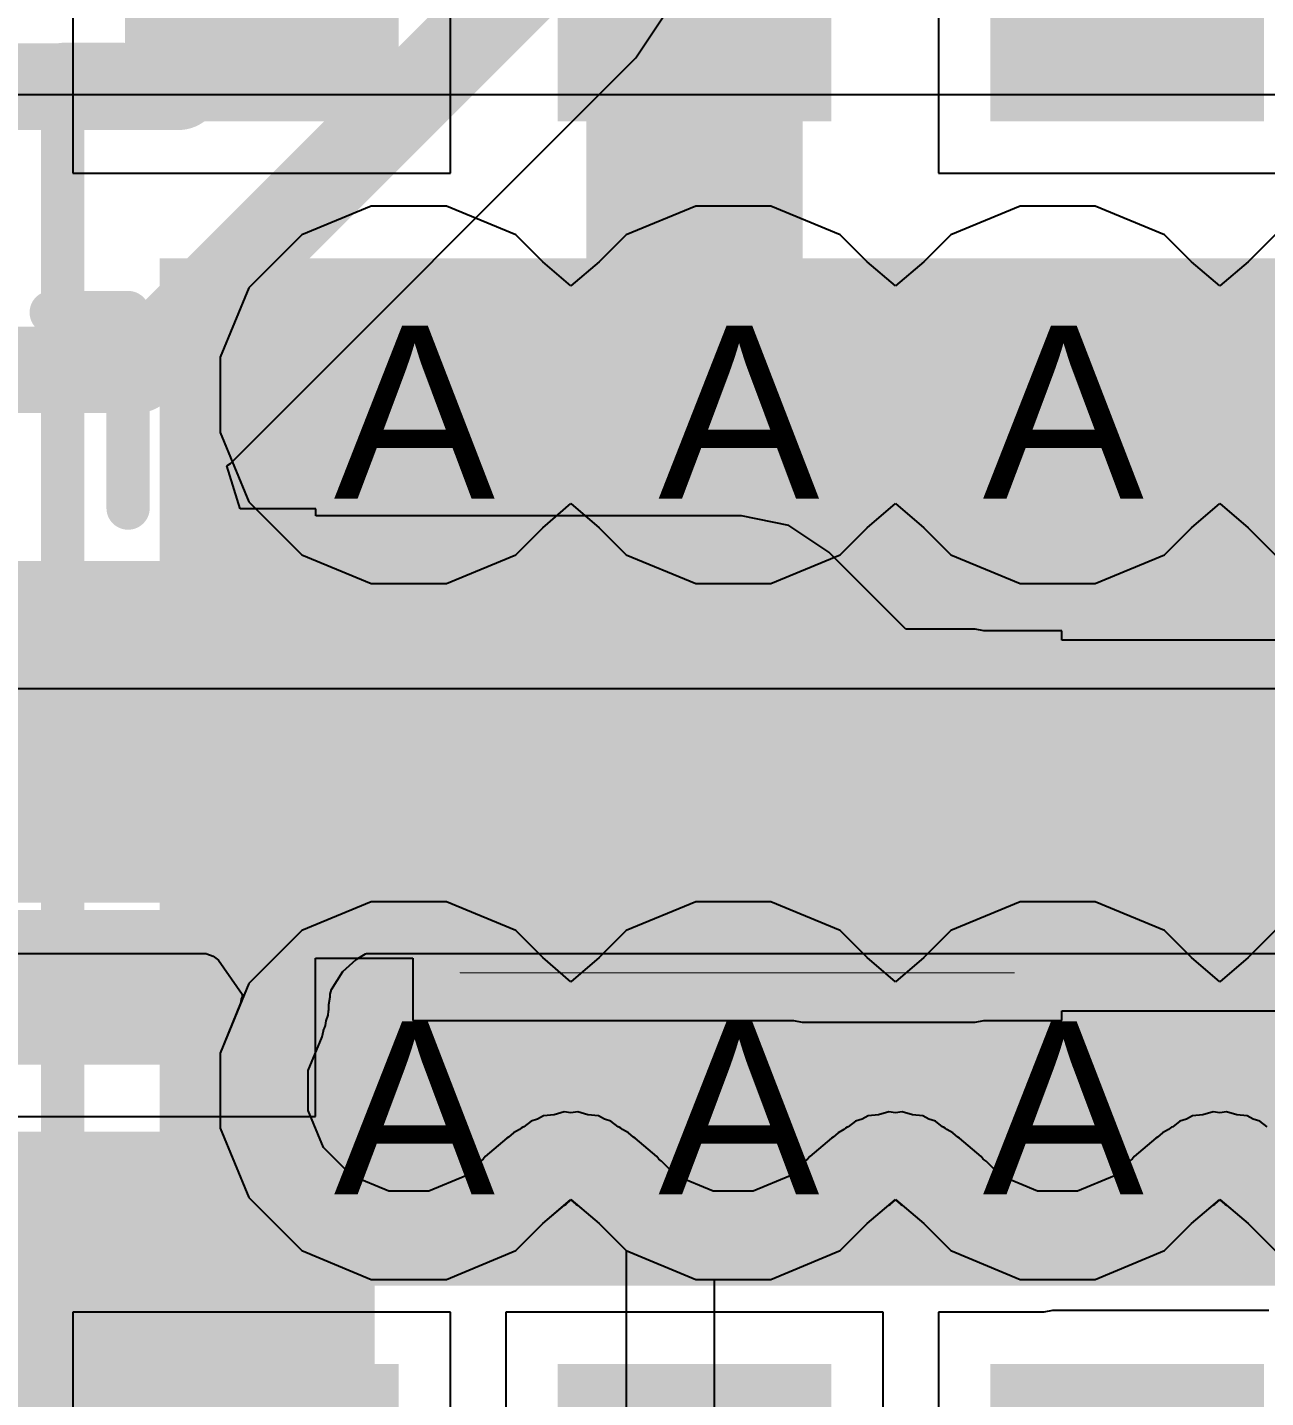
# Model space of a CAD drawing. Header units: inches. Extents: x 0 to 5271, y 0 to 5417.
# Drawn here: x 23.584 to 27.217, y 91.086 to 95.107 of the extents above; entities that cross this region are included whole.
import ezdxf

# ---------------------------------------------------------------- set-up
doc = ezdxf.new("R2010")
doc.units = ezdxf.units.IN
for name, color, linetype in [('Bottom Layer', 5, 'Continuous'), ('Bottom Overlay', 54, 'Continuous'), ('Bottom Paste', 16, 'Continuous'), ('Bottom Solder', 6, 'Continuous'), ('Drill Drawing', 1, 'Continuous'), ('L2_GND1', 16, 'Continuous'), ('L3_SIG1', 76, 'Continuous'), ('L4_PWR', 90, 'Continuous'), ('L5_GND2', 156, 'Continuous'), ('L6_SIG2', 130, 'Continuous'), ('L7_GND3', 216, 'Continuous'), ('Top Layer', 1, 'Continuous'), ('Top Overlay', 2, 'Continuous'), ('Top Paste', 8, 'Continuous'), ('Top Solder', 216, 'Continuous'), ('Via Holes', 16, 'Continuous')]:
    doc.layers.add(name, color=color, linetype=linetype)
doc.styles.add('Arial', font='', dxfattribs={"height": 0.2})
doc.styles.get('Arial').set_extended_font_data('Arial')

# ---------------------------------------------------------------- blocks, each defined once
blk = doc.blocks.new('R___0402_B_24')
at = {"layer": 'Bottom Layer'}
for points in [[(-0.2413, 0.3175), (-0.2413, -0.3175), (-0.6985, -0.3175), (-0.6985, 0.3175)], [(0.6985, 0.3175), (0.6985, -0.3175), (0.2413, -0.3175), (0.2413, 0.3175)]]:
    blk.add_hatch(color=5, dxfattribs=at).paths.add_polyline_path(points)
at = {"layer": 'Bottom Paste'}
for points in [[(-0.2413, 0.3175), (-0.2413, -0.3175), (-0.6985, -0.3175), (-0.6985, 0.3175)], [(0.6985, 0.3175), (0.6985, -0.3175), (0.2413, -0.3175), (0.2413, 0.3175)]]:
    blk.add_hatch(color=16, dxfattribs=at).paths.add_polyline_path(points)
at = {"layer": 'Bottom Solder'}
for points in [[(-0.1863, 0.3725), (-0.1863, -0.3725), (-0.7535, -0.3725), (-0.7535, 0.3725)], [(0.7535, 0.3725), (0.7535, -0.3725), (0.1863, -0.3725), (0.1863, 0.3725)]]:
    blk.add_hatch(color=6, dxfattribs=at).paths.add_polyline_path(points)
at = {"layer": 'Bottom Overlay'}
for points in [[(0.7874, 0.4064, 0.127, 0.127, 0), (-0.7874, 0.4064, 0.127, 0.127, 0)], [(-0.7874, 0.4064, 0.127, 0.127, 0), (-0.7874, -0.4064, 0.127, 0.127, 0)], [(0.7874, 0.4064, 0.127, 0.127, 0), (0.7874, -0.4064, 0.127, 0.127, 0)], [(0.8128, 0.4318, 0.00323, 0.00323, 0), (-0.8128, 0.4318, 0.00323, 0.00323, 0)], [(0.7874, -0.4064, 0.127, 0.127, 0), (-0.7874, -0.4064, 0.127, 0.127, 0)]]:
    blk.add_lwpolyline(points, format="xyseb", dxfattribs=at)
for points in [[(-0.8191, 0.4064, 0.0635, 0.0635, 1), (-0.7556, 0.4064, 0.0635, 0.0635, 1)], [(-0.8191, 0.4064, 0.0635, 0.0635, 1), (-0.7556, 0.4064, 0.0635, 0.0635, 1)], [(0.7557, 0.4064, 0.0635, 0.0635, 1), (0.8192, 0.4064, 0.0635, 0.0635, 1)], [(0.7557, 0.4064, 0.0635, 0.0635, 1), (0.8192, 0.4064, 0.0635, 0.0635, 1)], [(-0.8136, 0.4318, 0.00161, 0.00161, 1), (-0.812, 0.4318, 0.00161, 0.00161, 1)], [(0.812, 0.4318, 0.00161, 0.00161, 1), (0.8136, 0.4318, 0.00161, 0.00161, 1)], [(-0.8191, -0.4064, 0.0635, 0.0635, 1), (-0.7556, -0.4064, 0.0635, 0.0635, 1)], [(-0.8191, -0.4064, 0.0635, 0.0635, 1), (-0.7556, -0.4064, 0.0635, 0.0635, 1)], [(0.7557, -0.4064, 0.0635, 0.0635, 1), (0.8192, -0.4064, 0.0635, 0.0635, 1)], [(0.7557, -0.4064, 0.0635, 0.0635, 1), (0.8192, -0.4064, 0.0635, 0.0635, 1)]]:
    blk.add_lwpolyline(points, format="xyseb", close=True, dxfattribs=at)
blk = doc.blocks.new('8_SOIC_EP_153')
at = {"layer": 'Top Layer'}
for points in [[(3.475, 2.205), (3.475, 1.605), (1.925, 1.605), (1.925, 2.205)], [(1.3065, 1.751), (1.3065, -1.751), (-1.3065, -1.751), (-1.3065, 1.751)], [(3.475, 0.935), (3.475, 0.335), (1.925, 0.335), (1.925, 0.935)], [(3.475, -0.335), (3.475, -0.935), (1.925, -0.935), (1.925, -0.335)]]:
    blk.add_hatch(color=1, dxfattribs=at).paths.add_polyline_path(points)
at = {"layer": 'Top Overlay'}
blk.add_hatch(color=2, dxfattribs=at).paths.add_polyline_path([(-1.8288, 1.5736), (-1.4986, 1.5736), (-1.4986, 2.234), (-1.8288, 2.234)])
at = {"layer": 'Top Paste'}
for points in [[(3.475, 2.205), (3.475, 1.605), (1.925, 1.605), (1.925, 2.205)], [(1.3065, 1.751), (1.3065, -1.751), (-1.3065, -1.751), (-1.3065, 1.751)], [(3.475, 0.935), (3.475, 0.335), (1.925, 0.335), (1.925, 0.935)], [(3.475, -0.335), (3.475, -0.935), (1.925, -0.935), (1.925, -0.335)]]:
    blk.add_hatch(color=8, dxfattribs=at).paths.add_polyline_path(points)
at = {"layer": 'Top Solder'}
for points in [[(-1.8234, 2.3066), (-1.8234, 1.5034), (-3.5766, 1.5034), (-3.5766, 2.3066)], [(3.5766, 2.3066), (3.5766, 1.5034), (1.8234, 1.5034), (1.8234, 2.3066)], [(1.4081, 1.8526), (1.4081, -1.8526), (-1.4081, -1.8526), (-1.4081, 1.8526)], [(-1.8234, 1.0366), (-1.8234, 0.2334), (-3.5766, 0.2334), (-3.5766, 1.0366)], [(3.5766, 1.0366), (3.5766, 0.2334), (1.8234, 0.2334), (1.8234, 1.0366)], [(-1.8234, -0.2334), (-1.8234, -1.0366), (-3.5766, -1.0366), (-3.5766, -0.2334)], [(3.5766, -0.2334), (3.5766, -1.0366), (1.8234, -1.0366), (1.8234, -0.2334)]]:
    blk.add_hatch(color=216, dxfattribs=at).paths.add_polyline_path(points)
at = {"layer": 'Top Overlay'}
for points in [[(-1.9906, 2.4892, 0.127, 0.127, 0), (1.9906, 2.4892, 0.127, 0.127, 0)], [(1.9906, 2.4892, 0.127, 0.127, 0), (1.9906, 2.3114, 0.127, 0.127, 0)]]:
    blk.add_lwpolyline(points, format="xyseb", dxfattribs=at)
for points in [[(1.9588, 2.4892, 0.0635, 0.0635, 1), (2.0223, 2.4892, 0.0635, 0.0635, 1)], [(1.9588, 2.4892, 0.0635, 0.0635, 1), (2.0223, 2.4892, 0.0635, 0.0635, 1)], [(1.9588, 2.3114, 0.0635, 0.0635, 1), (2.0223, 2.3114, 0.0635, 0.0635, 1)]]:
    blk.add_lwpolyline(points, format="xyseb", close=True, dxfattribs=at)
blk = doc.blocks.new('17_FC2QFN__3_5_3_75__B_195')
at = {"layer": 'Bottom Layer'}
for points in [[(-2.0993, 1.6812), (-0.5993, 1.6812), (-0.5993, 1.4312), (-2.0993, 1.4312)], [(-2.0993, 1.0312), (-0.5993, 1.0312), (-0.5993, 0.7812), (-2.0993, 0.7812)], [(-2.0993, 0.3812), (-0.5993, 0.3812), (-0.5993, 0.1312), (-2.0993, 0.1312)], [(-2.1004, -0.0938), (-1.3004, -0.0938), (-1.3004, -0.3938), (-2.1004, -0.3938)], [(-2.1004, -0.5938), (-1.3004, -0.5938), (-1.3004, -0.8938), (-2.1004, -0.8938)]]:
    blk.add_hatch(color=5, dxfattribs=at).paths.add_polyline_path(points)
at = {"layer": 'Bottom Paste'}
for points in [[(-2.0993, 1.6812), (-0.5993, 1.6812), (-0.5993, 1.4312), (-2.0993, 1.4312)], [(-2.0993, 1.0312), (-0.5993, 1.0312), (-0.5993, 0.7812), (-2.0993, 0.7812)], [(-2.0993, 0.3812), (-0.5993, 0.3812), (-0.5993, 0.1312), (-2.0993, 0.1312)], [(-2.1004, -0.0938), (-1.3004, -0.0938), (-1.3004, -0.3938), (-2.1004, -0.3938)], [(-2.1004, -0.5938), (-1.3004, -0.5938), (-1.3004, -0.8938), (-2.1004, -0.8938)]]:
    blk.add_hatch(color=16, dxfattribs=at).paths.add_polyline_path(points)
at = {"layer": 'Bottom Solder'}
for points in [[(-2.2009, 1.7828), (-0.4977, 1.7828), (-0.4977, 1.3296), (-2.2009, 1.3296)], [(-2.2009, 1.1328), (-0.4977, 1.1328), (-0.4977, 0.6796), (-2.2009, 0.6796)], [(-2.2009, 0.4828), (-0.4977, 0.4828), (-0.4977, 0.0296), (-2.2009, 0.0296)], [(-2.202, 0.0078), (-1.1988, 0.0078), (-1.1988, -0.4954), (-2.202, -0.4954)], [(-2.202, -0.4922), (-1.1988, -0.4922), (-1.1988, -0.9954), (-2.202, -0.9954)]]:
    blk.add_hatch(color=6, dxfattribs=at).paths.add_polyline_path(points)
at = {"layer": 'Bottom Overlay'}
for points in [[(-2.402, -0.6516, 0.127, 0.127, 0), (-2.402, -0.9056, 0.127, 0.127, 0)], [(-2.275, -0.7786, 0.127, 0.127, 0), (-2.402, -0.6516, 0.127, 0.127, 0)], [(-2.275, -0.7786, 0.127, 0.127, 0), (-2.402, -0.9056, 0.127, 0.127, 0)], [(-1.8034, -1.1503, 0.127, 0.127, 0), (-1.8034, -1.7242, 0.127, 0.127, 0)], [(-1.5778, -1.7242, 0.127, 0.127, 0), (-1.8034, -1.7242, 0.127, 0.127, 0)]]:
    blk.add_lwpolyline(points, format="xyseb", dxfattribs=at)
for points in [[(-2.4337, -0.6516, 0.0635, 0.0635, 1), (-2.3702, -0.6516, 0.0635, 0.0635, 1)], [(-2.4337, -0.6516, 0.0635, 0.0635, 1), (-2.3702, -0.6516, 0.0635, 0.0635, 1)], [(-2.3067, -0.7786, 0.0635, 0.0635, 1), (-2.2432, -0.7786, 0.0635, 0.0635, 1)], [(-2.3067, -0.7786, 0.0635, 0.0635, 1), (-2.2432, -0.7786, 0.0635, 0.0635, 1)], [(-2.4337, -0.9056, 0.0635, 0.0635, 1), (-2.3702, -0.9056, 0.0635, 0.0635, 1)], [(-2.4337, -0.9056, 0.0635, 0.0635, 1), (-2.3702, -0.9056, 0.0635, 0.0635, 1)], [(-1.8352, -1.1503, 0.0635, 0.0635, 1), (-1.7717, -1.1503, 0.0635, 0.0635, 1)], [(-1.8352, -1.7242, 0.0635, 0.0635, 1), (-1.7717, -1.7242, 0.0635, 0.0635, 1)], [(-1.8352, -1.7242, 0.0635, 0.0635, 1), (-1.7717, -1.7242, 0.0635, 0.0635, 1)], [(-1.6096, -1.7242, 0.0635, 0.0635, 1), (-1.5461, -1.7242, 0.0635, 0.0635, 1)]]:
    blk.add_lwpolyline(points, format="xyseb", close=True, dxfattribs=at)

msp = doc.modelspace()

# ---------------------------------------------------------------- hatches: boundary and pattern name
at = {"layer": 'Bottom Layer'}
h = msp.add_hatch(color=5, dxfattribs=at)
edge = h.paths.add_edge_path()
edge.add_arc((24.7028, 94.0291), 0.3, 0, 360)
h = msp.add_hatch(color=5, dxfattribs=at)
edge = h.paths.add_edge_path()
edge.add_arc((25.6549, 94.0291), 0.3, 0, 360)
h = msp.add_hatch(color=5, dxfattribs=at)
edge = h.paths.add_edge_path()
edge.add_arc((26.607, 94.0291), 0.3, 0, 360)
for points in [[(25.8572, 92.4472), (26.3652, 92.4472), (26.3652, 93.0822), (25.8572, 93.0822)], [(22.6749, 89.4655), (24.175, 89.4655), (24.175, 91.7651), (22.6749, 91.7651)]]:
    msp.add_hatch(color=5, dxfattribs=at).paths.add_polyline_path(points)
h = msp.add_hatch(color=5, dxfattribs=at)
edge = h.paths.add_edge_path()
edge.add_arc((24.7028, 91.9872), 0.3, 0, 360)
h = msp.add_hatch(color=5, dxfattribs=at)
edge = h.paths.add_edge_path()
edge.add_arc((25.6549, 91.9872), 0.3, 0, 360)
h = msp.add_hatch(color=5, dxfattribs=at)
edge = h.paths.add_edge_path()
edge.add_arc((26.607, 91.9872), 0.3, 0, 360)
at = {"layer": 'L2_GND1'}
h = msp.add_hatch(color=16, dxfattribs=at)
edge = h.paths.add_edge_path()
edge.add_arc((24.7028, 94.0291), 0.3, 0, 360)
h = msp.add_hatch(color=16, dxfattribs=at)
edge = h.paths.add_edge_path()
edge.add_arc((25.6549, 94.0291), 0.3, 0, 360)
h = msp.add_hatch(color=16, dxfattribs=at)
edge = h.paths.add_edge_path()
edge.add_arc((26.607, 94.0291), 0.3, 0, 360)
h = msp.add_hatch(color=16, dxfattribs=at)
edge = h.paths.add_edge_path()
edge.add_arc((24.7028, 91.9872), 0.3, 0, 360)
h = msp.add_hatch(color=16, dxfattribs=at)
edge = h.paths.add_edge_path()
edge.add_arc((25.6549, 91.9872), 0.3, 0, 360)
h = msp.add_hatch(color=16, dxfattribs=at)
edge = h.paths.add_edge_path()
edge.add_arc((26.607, 91.9872), 0.3, 0, 360)
at = {"layer": 'L3_SIG1'}
h = msp.add_hatch(color=76, dxfattribs=at)
edge = h.paths.add_edge_path()
edge.add_arc((24.7028, 94.0291), 0.3, 0, 360)
h = msp.add_hatch(color=76, dxfattribs=at)
edge = h.paths.add_edge_path()
edge.add_arc((25.6549, 94.0291), 0.3, 0, 360)
h = msp.add_hatch(color=76, dxfattribs=at)
edge = h.paths.add_edge_path()
edge.add_arc((26.607, 94.0291), 0.3, 0, 360)
h = msp.add_hatch(color=76, dxfattribs=at)
edge = h.paths.add_edge_path()
edge.add_arc((24.7028, 91.9872), 0.3, 0, 360)
h = msp.add_hatch(color=76, dxfattribs=at)
edge = h.paths.add_edge_path()
edge.add_arc((25.6549, 91.9872), 0.3, 0, 360)
h = msp.add_hatch(color=76, dxfattribs=at)
edge = h.paths.add_edge_path()
edge.add_arc((26.607, 91.9872), 0.3, 0, 360)
at = {"layer": 'L4_PWR'}
h = msp.add_hatch(color=90, dxfattribs=at)
edge = h.paths.add_edge_path()
edge.add_arc((24.7028, 94.0291), 0.3, 0, 360)
h = msp.add_hatch(color=90, dxfattribs=at)
edge = h.paths.add_edge_path()
edge.add_arc((25.6549, 94.0291), 0.3, 0, 360)
h = msp.add_hatch(color=90, dxfattribs=at)
edge = h.paths.add_edge_path()
edge.add_arc((26.607, 94.0291), 0.3, 0, 360)
h = msp.add_hatch(color=90, dxfattribs=at)
edge = h.paths.add_edge_path()
edge.add_arc((24.7028, 91.9872), 0.3, 0, 360)
h = msp.add_hatch(color=90, dxfattribs=at)
edge = h.paths.add_edge_path()
edge.add_arc((25.6549, 91.9872), 0.3, 0, 360)
h = msp.add_hatch(color=90, dxfattribs=at)
edge = h.paths.add_edge_path()
edge.add_arc((26.607, 91.9872), 0.3, 0, 360)
at = {"layer": 'L5_GND2'}
h = msp.add_hatch(color=156, dxfattribs=at)
edge = h.paths.add_edge_path()
edge.add_arc((24.7028, 94.0291), 0.3, 0, 360)
h = msp.add_hatch(color=156, dxfattribs=at)
edge = h.paths.add_edge_path()
edge.add_arc((25.6549, 94.0291), 0.3, 0, 360)
h = msp.add_hatch(color=156, dxfattribs=at)
edge = h.paths.add_edge_path()
edge.add_arc((26.607, 94.0291), 0.3, 0, 360)
h = msp.add_hatch(color=156, dxfattribs=at)
edge = h.paths.add_edge_path()
edge.add_arc((24.7028, 91.9872), 0.3, 0, 360)
h = msp.add_hatch(color=156, dxfattribs=at)
edge = h.paths.add_edge_path()
edge.add_arc((25.6549, 91.9872), 0.3, 0, 360)
h = msp.add_hatch(color=156, dxfattribs=at)
edge = h.paths.add_edge_path()
edge.add_arc((26.607, 91.9872), 0.3, 0, 360)
at = {"layer": 'L6_SIG2'}
h = msp.add_hatch(color=130, dxfattribs=at)
edge = h.paths.add_edge_path()
edge.add_arc((24.7028, 94.0291), 0.3, 0, 360)
h = msp.add_hatch(color=130, dxfattribs=at)
edge = h.paths.add_edge_path()
edge.add_arc((25.6549, 94.0291), 0.3, 0, 360)
h = msp.add_hatch(color=130, dxfattribs=at)
edge = h.paths.add_edge_path()
edge.add_arc((26.607, 94.0291), 0.3, 0, 360)
h = msp.add_hatch(color=130, dxfattribs=at)
edge = h.paths.add_edge_path()
edge.add_arc((24.7028, 91.9872), 0.3, 0, 360)
h = msp.add_hatch(color=130, dxfattribs=at)
edge = h.paths.add_edge_path()
edge.add_arc((25.6549, 91.9872), 0.3, 0, 360)
h = msp.add_hatch(color=130, dxfattribs=at)
edge = h.paths.add_edge_path()
edge.add_arc((26.607, 91.9872), 0.3, 0, 360)
at = {"layer": 'L7_GND3'}
h = msp.add_hatch(color=216, dxfattribs=at)
edge = h.paths.add_edge_path()
edge.add_arc((24.7028, 94.0291), 0.3, 0, 360)
h = msp.add_hatch(color=216, dxfattribs=at)
edge = h.paths.add_edge_path()
edge.add_arc((25.6549, 94.0291), 0.3, 0, 360)
h = msp.add_hatch(color=216, dxfattribs=at)
edge = h.paths.add_edge_path()
edge.add_arc((26.607, 94.0291), 0.3, 0, 360)
h = msp.add_hatch(color=216, dxfattribs=at)
edge = h.paths.add_edge_path()
edge.add_arc((24.7028, 91.9872), 0.3, 0, 360)
h = msp.add_hatch(color=216, dxfattribs=at)
edge = h.paths.add_edge_path()
edge.add_arc((25.6549, 91.9872), 0.3, 0, 360)
h = msp.add_hatch(color=216, dxfattribs=at)
edge = h.paths.add_edge_path()
edge.add_arc((26.607, 91.9872), 0.3, 0, 360)
at = {"layer": 'Top Layer'}
msp.add_hatch(color=1, dxfattribs=at).paths.add_polyline_path([(23.9713, 91.4146), (28.1178, 91.4146), (28.1178, 94.4294), (23.9713, 94.4294)])
h = msp.add_hatch(color=1, dxfattribs=at)
edge = h.paths.add_edge_path()
edge.add_arc((24.7028, 94.0291), 0.3, 0, 360)
h = msp.add_hatch(color=1, dxfattribs=at)
edge = h.paths.add_edge_path()
edge.add_arc((25.6549, 94.0291), 0.3, 0, 360)
h = msp.add_hatch(color=1, dxfattribs=at)
edge = h.paths.add_edge_path()
edge.add_arc((26.607, 94.0291), 0.3, 0, 360)
h = msp.add_hatch(color=1, dxfattribs=at)
edge = h.paths.add_edge_path()
edge.add_arc((24.7028, 91.9872), 0.3, 0, 360)
h = msp.add_hatch(color=1, dxfattribs=at)
edge = h.paths.add_edge_path()
edge.add_arc((25.6549, 91.9872), 0.3, 0, 360)
h = msp.add_hatch(color=1, dxfattribs=at)
edge = h.paths.add_edge_path()
edge.add_arc((26.607, 91.9872), 0.3, 0, 360)
at = {"layer": 'Via Holes'}
h = msp.add_hatch(color=7, dxfattribs=at)
edge = h.paths.add_edge_path()
edge.add_arc((24.7028, 94.0291), 0.15, 0, 360)
h = msp.add_hatch(color=7, dxfattribs=at)
edge = h.paths.add_edge_path()
edge.add_arc((25.6549, 94.0291), 0.15, 0, 360)
h = msp.add_hatch(color=7, dxfattribs=at)
edge = h.paths.add_edge_path()
edge.add_arc((26.607, 94.0291), 0.15, 0, 360)
h = msp.add_hatch(color=7, dxfattribs=at)
edge = h.paths.add_edge_path()
edge.add_arc((24.7028, 91.9872), 0.15, 0, 360)
h = msp.add_hatch(color=7, dxfattribs=at)
edge = h.paths.add_edge_path()
edge.add_arc((25.6549, 91.9872), 0.15, 0, 360)
h = msp.add_hatch(color=7, dxfattribs=at)
edge = h.paths.add_edge_path()
edge.add_arc((26.607, 91.9872), 0.15, 0, 360)

# ---------------------------------------------------------------- linework, layer by layer
at = {"layer": 'Bottom Layer'}
for p, q in [((25.3695, 95.018), (25.4537, 95.144)), ((24.1793, 93.8278), (25.3695, 95.018)), ((24.1692, 93.8211), (24.1793, 93.8278)), ((24.2078, 93.6941), (24.1692, 93.8211)), ((24.43, 93.6941), (24.2078, 93.6941)), ((24.43, 93.6734), (24.43, 93.6941)), ((25.6794, 93.6734), (24.43, 93.6734)), ((25.8181, 93.6458), (25.6794, 93.6734)), ((25.6794, 93.6734), (25.6794, 93.6734)), ((25.9358, 93.5672), (25.8181, 93.6458)), ((26.1618, 93.3412), (25.9358, 93.5672)), ((26.3652, 93.3412), (26.1618, 93.3412)), ((26.3902, 93.3362), (26.3652, 93.3412)), ((26.6192, 93.3362), (26.3902, 93.3362)), ((26.6192, 93.3086), (26.6192, 93.3362)), ((29.4309, 93.3086), (26.6192, 93.3086)), ((24.4289, 91.9111), (24.4289, 92.3758)), ((24.4289, 92.3758), (24.7142, 92.3758)), ((24.7142, 92.3758), (24.7142, 92.1932)), ((26.6192, 92.1932), (26.6192, 92.2209)), ((26.6192, 92.2209), (28.6729, 92.2209)), ((24.7142, 92.1932), (25.8322, 92.1932)), ((25.8322, 92.1932), (25.8572, 92.1882)), ((25.8572, 92.1882), (26.3652, 92.1882)), ((26.3652, 92.1882), (26.3902, 92.1932)), ((26.3902, 92.1932), (26.6192, 92.1932)), ((23.4725, 91.9111), (24.4289, 91.9111))]:
    msp.add_line(p, q, dxfattribs=at)
for points in [[(24.1757, 95.0819, 0.254, 0.254, 0), (24.1757, 95.7535, 0.254, 0.254, 0)], [(23.9046, 94.1025, 0.254, 0.254, 0), (25.0948, 95.2927, 0.254, 0.254, 0)], [(24.0269, 94.9331, 0.254, 0.254, 0), (24.1757, 95.0819, 0.254, 0.254, 0)], [(22.9744, 94.9331, 0.254, 0.254, 0), (24.0269, 94.9331, 0.254, 0.254, 0)], [(23.3256, 94.1025, 0.254, 0.254, 0), (23.9046, 94.1025, 0.254, 0.254, 0)], [(23.776, 93.2901, 0.2032, 0.2032, 0), (23.7967, 93.3108, 0.2032, 0.2032, 0)], [(23.7967, 93.3108, 0.2032, 0.2032, 0), (25.6794, 93.3108, 0.2032, 0.2032, 0)], [(25.6794, 93.3108, 0.2032, 0.2032, 0), (26.0504, 92.9398, 0.2032, 0.2032, 0)], [(26.1366, 92.7647, 0.5588, 0.5588, 0), (29.5656, 92.7647, 0.5588, 0.5588, 0)], [(23.776, 92.7901, 0.3048, 0.3048, 0), (25.1206, 92.7901, 0.3048, 0.3048, 0)]]:
    msp.add_lwpolyline(points, format="xyseb", dxfattribs=at)
for points in [[(24.1122, 95.0819, 0.127, 0.127, 1), (24.2392, 95.0819, 0.127, 0.127, 1)], [(24.1122, 95.0819, 0.127, 0.127, 1), (24.2392, 95.0819, 0.127, 0.127, 1)], [(23.9634, 94.9331, 0.127, 0.127, 1), (24.0904, 94.9331, 0.127, 0.127, 1)], [(23.9634, 94.9331, 0.127, 0.127, 1), (24.0904, 94.9331, 0.127, 0.127, 1)], [(23.8411, 94.1025, 0.127, 0.127, 1), (23.9681, 94.1025, 0.127, 0.127, 1)], [(23.8411, 94.1025, 0.127, 0.127, 1), (23.9681, 94.1025, 0.127, 0.127, 1)], [(23.7459, 93.3108, 0.1016, 0.1016, 1), (23.8475, 93.3108, 0.1016, 0.1016, 1)], [(23.7459, 93.3108, 0.1016, 0.1016, 1), (23.8475, 93.3108, 0.1016, 0.1016, 1)], [(25.6286, 93.3108, 0.1016, 0.1016, 1), (25.7302, 93.3108, 0.1016, 0.1016, 1)], [(25.6286, 93.3108, 0.1016, 0.1016, 1), (25.7302, 93.3108, 0.1016, 0.1016, 1)], [(23.7252, 93.2901, 0.1016, 0.1016, 1), (23.8268, 93.2901, 0.1016, 0.1016, 1)], [(25.9969, 92.7647, 0.2794, 0.2794, 1), (26.2763, 92.7647, 0.2794, 0.2794, 1)], [(25.9996, 92.9398, 0.1016, 0.1016, 1), (26.1012, 92.9398, 0.1016, 0.1016, 1)], [(23.6998, 92.7901, 0.1524, 0.1524, 1), (23.8522, 92.7901, 0.1524, 0.1524, 1)], [(25.0444, 92.7901, 0.1524, 0.1524, 1), (25.1968, 92.7901, 0.1524, 0.1524, 1)]]:
    msp.add_lwpolyline(points, format="xyseb", close=True, dxfattribs=at)
at = {"layer": 'L2_GND1'}
for p, q in [((24.5926, 94.5831), (24.389, 94.4987)), ((24.813, 94.5831), (24.5926, 94.5831)), ((25.0166, 94.4987), (24.813, 94.5831)), ((25.5447, 94.5831), (25.3411, 94.4987)), ((25.7651, 94.5831), (25.5447, 94.5831)), ((25.9687, 94.4987), (25.7651, 94.5831)), ((26.4968, 94.5831), (26.2932, 94.4987)), ((26.7172, 94.5831), (26.4968, 94.5831)), ((26.9208, 94.4987), (26.7172, 94.5831)), ((24.389, 94.4987), (24.2331, 94.3429)), ((25.0959, 94.4194), (25.0166, 94.4987)), ((25.3411, 94.4987), (25.2618, 94.4194)), ((26.048, 94.4195), (25.9687, 94.4987)), ((26.2932, 94.4987), (26.2139, 94.4195)), ((27.0001, 94.4195), (26.9208, 94.4987)), ((27.2453, 94.4987), (27.166, 94.4195)), ((25.1788, 94.3484), (25.0959, 94.4194)), ((25.2618, 94.4194), (25.1788, 94.3484)), ((26.131, 94.3484), (26.048, 94.4195)), ((26.2139, 94.4195), (26.131, 94.3484)), ((27.083, 94.3484), (27.0001, 94.4195)), ((27.166, 94.4195), (27.083, 94.3484)), ((24.2331, 94.3429), (24.1488, 94.1393)), ((24.1488, 94.1393), (24.1488, 93.9189)), ((24.1488, 93.9189), (24.2331, 93.7153)), ((24.2331, 93.7153), (24.389, 93.5594)), ((25.0959, 93.6387), (25.1788, 93.7098)), ((25.1788, 93.7098), (25.2618, 93.6387)), ((26.048, 93.6387), (26.131, 93.7098)), ((26.131, 93.7098), (26.2139, 93.6387)), ((27.0001, 93.6387), (27.083, 93.7098)), ((27.083, 93.7098), (27.166, 93.6387)), ((25.0166, 93.5594), (25.0959, 93.6387)), ((25.2618, 93.6387), (25.3411, 93.5594)), ((25.9687, 93.5594), (26.048, 93.6387)), ((26.2139, 93.6387), (26.2932, 93.5594)), ((26.9208, 93.5594), (27.0001, 93.6387)), ((27.166, 93.6387), (27.2453, 93.5594)), ((24.389, 93.5594), (24.5926, 93.4751)), ((24.813, 93.4751), (25.0166, 93.5594)), ((25.3411, 93.5594), (25.5447, 93.4751)), ((25.7651, 93.4751), (25.9687, 93.5594)), ((26.2932, 93.5594), (26.4968, 93.4751)), ((26.7172, 93.4751), (26.9208, 93.5594)), ((24.5926, 93.4751), (24.813, 93.4751)), ((25.5447, 93.4751), (25.7651, 93.4751)), ((26.4968, 93.4751), (26.7172, 93.4751)), ((24.5926, 92.5412), (24.389, 92.4568)), ((24.813, 92.5412), (24.5926, 92.5412)), ((25.0166, 92.4568), (24.813, 92.5412)), ((25.5447, 92.5412), (25.3411, 92.4568)), ((25.7651, 92.5412), (25.5447, 92.5412)), ((25.9687, 92.4568), (25.7651, 92.5412)), ((26.4968, 92.5412), (26.2932, 92.4568)), ((26.7172, 92.5412), (26.4968, 92.5412)), ((26.9208, 92.4568), (26.7172, 92.5412)), ((24.389, 92.4568), (24.2331, 92.301)), ((25.0959, 92.3775), (25.0166, 92.4568)), ((25.3411, 92.4568), (25.2618, 92.3775)), ((26.048, 92.3776), (25.9687, 92.4568)), ((26.2932, 92.4568), (26.2139, 92.3776)), ((27.0001, 92.3776), (26.9208, 92.4568)), ((27.2453, 92.4568), (27.166, 92.3776)), ((25.1788, 92.3065), (25.0959, 92.3775)), ((25.2618, 92.3775), (25.1788, 92.3065)), ((26.131, 92.3065), (26.048, 92.3776)), ((26.2139, 92.3776), (26.131, 92.3065)), ((27.083, 92.3065), (27.0001, 92.3776)), ((27.166, 92.3776), (27.083, 92.3065)), ((24.2331, 92.301), (24.1488, 92.0974)), ((24.1488, 92.0974), (24.1488, 91.877)), ((24.1488, 91.877), (24.2331, 91.6734)), ((24.2331, 91.6734), (24.389, 91.5175)), ((25.0959, 91.5968), (25.1788, 91.6679)), ((25.1788, 91.6679), (25.2618, 91.5968)), ((26.048, 91.5968), (26.131, 91.6679)), ((26.131, 91.6679), (26.2139, 91.5968)), ((27.0001, 91.5968), (27.083, 91.6679)), ((27.083, 91.6679), (27.166, 91.5968)), ((25.0166, 91.5175), (25.0959, 91.5968)), ((25.2618, 91.5968), (25.3411, 91.5175)), ((25.9687, 91.5175), (26.048, 91.5968)), ((26.2139, 91.5968), (26.2932, 91.5175)), ((26.9208, 91.5175), (27.0001, 91.5968)), ((27.166, 91.5968), (27.2453, 91.5175)), ((24.389, 91.5175), (24.5926, 91.4332)), ((24.813, 91.4332), (25.0166, 91.5175)), ((25.3411, 91.5175), (25.5447, 91.4332)), ((25.7651, 91.4332), (25.9687, 91.5175)), ((26.2932, 91.5175), (26.4968, 91.4332)), ((26.7172, 91.4332), (26.9208, 91.5175)), ((24.5926, 91.4332), (24.813, 91.4332)), ((25.5447, 91.4332), (25.7651, 91.4332)), ((26.4968, 91.4332), (26.7172, 91.4332))]:
    msp.add_line(p, q, dxfattribs=at)
at = {"layer": 'L3_SIG1'}
for p, q in [((24.5926, 94.5831), (24.389, 94.4987)), ((24.813, 94.5831), (24.5926, 94.5831)), ((25.0166, 94.4987), (24.813, 94.5831)), ((25.5447, 94.5831), (25.3411, 94.4987)), ((25.7651, 94.5831), (25.5447, 94.5831)), ((25.9687, 94.4987), (25.7651, 94.5831)), ((26.4968, 94.5831), (26.2932, 94.4987)), ((26.7172, 94.5831), (26.4968, 94.5831)), ((26.9208, 94.4987), (26.7172, 94.5831)), ((24.389, 94.4987), (24.2331, 94.3429)), ((25.0959, 94.4194), (25.0166, 94.4987)), ((25.3411, 94.4987), (25.2618, 94.4194)), ((26.048, 94.4195), (25.9687, 94.4987)), ((26.2932, 94.4987), (26.2139, 94.4195)), ((27.0001, 94.4195), (26.9208, 94.4987)), ((27.2453, 94.4987), (27.166, 94.4195)), ((25.1788, 94.3484), (25.0959, 94.4194)), ((25.2618, 94.4194), (25.1788, 94.3484)), ((26.131, 94.3484), (26.048, 94.4195)), ((26.2139, 94.4195), (26.131, 94.3484)), ((27.083, 94.3484), (27.0001, 94.4195)), ((27.166, 94.4195), (27.083, 94.3484)), ((24.2331, 94.3429), (24.1488, 94.1393)), ((24.1488, 94.1393), (24.1488, 93.9189)), ((24.1488, 93.9189), (24.2331, 93.7153)), ((24.2331, 93.7153), (24.389, 93.5594)), ((25.0959, 93.6387), (25.1788, 93.7098)), ((25.1788, 93.7098), (25.2618, 93.6387)), ((26.048, 93.6387), (26.131, 93.7098)), ((26.131, 93.7098), (26.2139, 93.6387)), ((27.0001, 93.6387), (27.083, 93.7098)), ((27.083, 93.7098), (27.166, 93.6387)), ((25.0166, 93.5594), (25.0959, 93.6387)), ((25.2618, 93.6387), (25.3411, 93.5594)), ((25.9687, 93.5594), (26.048, 93.6387)), ((26.2139, 93.6387), (26.2932, 93.5594)), ((26.9208, 93.5594), (27.0001, 93.6387)), ((27.166, 93.6387), (27.2453, 93.5594)), ((24.389, 93.5594), (24.5926, 93.4751)), ((24.813, 93.4751), (25.0166, 93.5594)), ((25.3411, 93.5594), (25.5447, 93.4751)), ((25.7651, 93.4751), (25.9687, 93.5594)), ((26.2932, 93.5594), (26.4968, 93.4751)), ((26.7172, 93.4751), (26.9208, 93.5594)), ((24.5926, 93.4751), (24.813, 93.4751)), ((25.5447, 93.4751), (25.7651, 93.4751)), ((26.4968, 93.4751), (26.7172, 93.4751)), ((28.6976, 93.1659), (23.2933, 93.1659)), ((23.2933, 92.389), (24.1096, 92.389)), ((24.1096, 92.389), (24.1105, 92.3887)), ((24.1105, 92.3887), (24.1283, 92.3815)), ((24.1283, 92.3815), (24.1447, 92.3703)), ((24.1447, 92.3703), (24.2135, 92.2704)), ((24.5095, 92.3362), (24.5487, 92.3722)), ((24.5487, 92.3722), (24.5757, 92.388)), ((24.5757, 92.388), (24.5784, 92.389)), ((24.5784, 92.389), (27.6834, 92.389)), ((24.4755, 92.2835), (24.5095, 92.3362)), ((24.211, 92.2551), (24.2094, 92.2438)), ((24.2135, 92.2625), (24.211, 92.2551)), ((24.2135, 92.2704), (24.2135, 92.2625)), ((24.468, 92.2398), (24.4725, 92.2625)), ((24.4725, 92.2704), (24.4755, 92.2835)), ((24.4725, 92.2625), (24.4725, 92.2704)), ((24.2094, 92.2438), (24.1488, 92.0974)), ((24.4603, 92.192), (24.466, 92.2087)), ((24.466, 92.2087), (24.4676, 92.2199)), ((24.4675, 92.2215), (24.4682, 92.2235)), ((24.4676, 92.2199), (24.4675, 92.2215)), ((24.4682, 92.2235), (24.468, 92.2398)), ((24.4528, 92.1634), (24.4534, 92.1665)), ((24.4534, 92.1665), (24.4558, 92.1705)), ((24.4558, 92.1705), (24.4583, 92.178)), ((24.4583, 92.178), (24.4603, 92.192)), ((24.4077, 92.0459), (24.4487, 92.1447)), ((24.4487, 92.1447), (24.4522, 92.1626)), ((24.4522, 92.1626), (24.4528, 92.1634)), ((24.1488, 92.0974), (24.1488, 91.877)), ((24.4077, 91.9285), (24.4077, 92.0459)), ((24.4527, 91.8201), (24.4077, 91.9285)), ((25.1589, 91.9247), (25.1291, 91.9163)), ((25.1788, 91.9223), (25.1589, 91.9247)), ((25.1988, 91.9247), (25.1788, 91.9223)), ((25.2285, 91.9163), (25.1988, 91.9247)), ((26.1111, 91.9247), (26.0813, 91.9163)), ((26.131, 91.9223), (26.1111, 91.9247)), ((26.1508, 91.9247), (26.131, 91.9223)), ((26.1807, 91.9163), (26.1508, 91.9247)), ((27.0632, 91.9247), (27.0334, 91.9163)), ((27.083, 91.9223), (27.0632, 91.9247)), ((27.1029, 91.9247), (27.083, 91.9223)), ((27.1327, 91.9163), (27.1029, 91.9247)), ((25.0616, 91.8974), (25.0403, 91.8807)), ((25.0809, 91.9028), (25.0616, 91.8974)), ((25.0985, 91.9127), (25.0809, 91.9028)), ((25.1291, 91.9163), (25.0985, 91.9127)), ((25.2592, 91.9127), (25.2285, 91.9163)), ((25.2767, 91.9028), (25.2592, 91.9127)), ((25.2961, 91.8974), (25.2767, 91.9028)), ((25.3173, 91.8807), (25.2961, 91.8974)), ((26.0138, 91.8974), (25.9925, 91.8807)), ((26.0331, 91.9028), (26.0138, 91.8974)), ((26.0505, 91.9126), (26.0331, 91.9028)), ((26.0813, 91.9163), (26.0505, 91.9126)), ((26.2114, 91.9126), (26.1807, 91.9163)), ((26.2289, 91.9028), (26.2114, 91.9126)), ((26.2481, 91.8974), (26.2289, 91.9028)), ((26.2694, 91.8807), (26.2481, 91.8974)), ((26.9659, 91.8974), (26.9446, 91.8807)), ((26.9851, 91.9028), (26.9659, 91.8974)), ((27.0026, 91.9126), (26.9851, 91.9028)), ((27.0334, 91.9163), (27.0026, 91.9126)), ((27.1635, 91.9126), (27.1327, 91.9163)), ((27.181, 91.9028), (27.1635, 91.9126)), ((27.2002, 91.8974), (27.181, 91.9028)), ((27.2215, 91.8807), (27.2002, 91.8974)), ((24.1488, 91.877), (24.2331, 91.6734)), ((24.991, 91.848), (24.9274, 91.7935)), ((24.9957, 91.8506), (24.991, 91.848)), ((25.0104, 91.8632), (24.9957, 91.8506)), ((25.0279, 91.873), (25.0104, 91.8632)), ((25.0326, 91.8771), (25.0279, 91.873)), ((25.0373, 91.8797), (25.0326, 91.8771)), ((25.0403, 91.8807), (25.0373, 91.8797)), ((25.3203, 91.8797), (25.3173, 91.8807)), ((25.325, 91.8771), (25.3203, 91.8797)), ((25.3297, 91.873), (25.325, 91.8771)), ((25.3473, 91.8632), (25.3297, 91.873)), ((25.362, 91.8506), (25.3473, 91.8632)), ((25.3667, 91.848), (25.362, 91.8506)), ((25.4303, 91.7935), (25.3667, 91.848)), ((25.9431, 91.8479), (25.8795, 91.7934)), ((25.9478, 91.8506), (25.9431, 91.8479)), ((25.9624, 91.8631), (25.9478, 91.8506)), ((25.9799, 91.873), (25.9624, 91.8631)), ((25.9847, 91.877), (25.9799, 91.873)), ((25.9894, 91.8797), (25.9847, 91.877)), ((25.9925, 91.8807), (25.9894, 91.8797)), ((26.2724, 91.8797), (26.2694, 91.8807)), ((26.2772, 91.8771), (26.2724, 91.8797)), ((26.282, 91.873), (26.2772, 91.8771)), ((26.2995, 91.8631), (26.282, 91.873)), ((26.3141, 91.8506), (26.2995, 91.8631)), ((26.3188, 91.8479), (26.3141, 91.8506)), ((26.3824, 91.7934), (26.3188, 91.8479)), ((26.8952, 91.8479), (26.8316, 91.7934)), ((26.8999, 91.8506), (26.8952, 91.8479)), ((26.9145, 91.8631), (26.8999, 91.8506)), ((26.932, 91.873), (26.9145, 91.8631)), ((26.9368, 91.877), (26.932, 91.873)), ((26.9415, 91.8797), (26.9368, 91.877)), ((26.9446, 91.8807), (26.9415, 91.8797)), ((24.5356, 91.7371), (24.4527, 91.8201)), ((24.9128, 91.7799), (24.8699, 91.7371)), ((24.9212, 91.7856), (24.9128, 91.7799)), ((24.9274, 91.7935), (24.9212, 91.7856)), ((25.4365, 91.7855), (25.4303, 91.7935)), ((25.4449, 91.7799), (25.4365, 91.7855)), ((25.4878, 91.7371), (25.4449, 91.7799)), ((25.8649, 91.7799), (25.822, 91.7371)), ((25.8732, 91.7855), (25.8649, 91.7799)), ((25.8795, 91.7934), (25.8732, 91.7855)), ((26.3887, 91.7855), (26.3824, 91.7934)), ((26.397, 91.7799), (26.3887, 91.7855)), ((26.4399, 91.7371), (26.397, 91.7799)), ((26.817, 91.7799), (26.7741, 91.7371)), ((26.8253, 91.7855), (26.817, 91.7799)), ((26.8316, 91.7934), (26.8253, 91.7855)), ((24.6441, 91.6921), (24.5356, 91.7371)), ((24.8699, 91.7371), (24.7614, 91.6921)), ((25.5962, 91.6921), (25.4878, 91.7371)), ((25.822, 91.7371), (25.7136, 91.6921)), ((26.5483, 91.6921), (26.4399, 91.7371)), ((26.7741, 91.7371), (26.6657, 91.6921)), ((24.7614, 91.6921), (24.6441, 91.6921)), ((25.7136, 91.6921), (25.5962, 91.6921)), ((26.6657, 91.6921), (26.5483, 91.6921)), ((24.2331, 91.6734), (24.389, 91.5175)), ((25.0959, 91.5968), (25.1595, 91.6513)), ((25.1595, 91.6513), (25.1642, 91.6539)), ((25.1642, 91.6539), (25.1788, 91.6665)), ((25.1788, 91.6665), (25.1935, 91.6539)), ((25.1935, 91.6539), (25.1982, 91.6513)), ((25.1982, 91.6513), (25.2618, 91.5968)), ((26.048, 91.5968), (26.1116, 91.6513)), ((26.1116, 91.6513), (26.1164, 91.654)), ((26.1164, 91.654), (26.131, 91.6665)), ((26.131, 91.6665), (26.1456, 91.654)), ((26.1456, 91.654), (26.1503, 91.6513)), ((26.1503, 91.6513), (26.2139, 91.5968)), ((27.0001, 91.5968), (27.0637, 91.6513)), ((27.0637, 91.6513), (27.0684, 91.654)), ((27.0684, 91.654), (27.083, 91.6665)), ((27.083, 91.6665), (27.0977, 91.654)), ((27.0977, 91.654), (27.1024, 91.6513)), ((27.1024, 91.6513), (27.166, 91.5968)), ((25.0166, 91.5175), (25.0959, 91.5968)), ((25.2618, 91.5968), (25.3411, 91.5175)), ((25.9687, 91.5175), (26.048, 91.5968)), ((26.2139, 91.5968), (26.2932, 91.5175)), ((26.9208, 91.5175), (27.0001, 91.5968)), ((27.166, 91.5968), (27.2453, 91.5175)), ((24.389, 91.5175), (24.5926, 91.4332)), ((24.813, 91.4332), (25.0166, 91.5175)), ((25.3411, 91.5175), (25.5447, 91.4332)), ((25.7651, 91.4332), (25.9687, 91.5175)), ((26.2932, 91.5175), (26.4968, 91.4332)), ((26.7172, 91.4332), (26.9208, 91.5175)), ((24.5926, 91.4332), (24.813, 91.4332)), ((25.5447, 91.4332), (25.7651, 91.4332)), ((26.4968, 91.4332), (26.7172, 91.4332))]:
    msp.add_line(p, q, dxfattribs=at)
msp.add_lwpolyline([(22.8982, 92.7774, 0.254, 0.254, 0), (28.6976, 92.7774, 0.254, 0.254, 0)], format="xyseb", dxfattribs=at)
at = {"layer": 'L4_PWR'}
for p, q in [((24.5926, 94.5831), (24.389, 94.4987)), ((24.813, 94.5831), (24.5926, 94.5831)), ((25.0166, 94.4987), (24.813, 94.5831)), ((25.5447, 94.5831), (25.3411, 94.4987)), ((25.7651, 94.5831), (25.5447, 94.5831)), ((25.9687, 94.4987), (25.7651, 94.5831)), ((26.4968, 94.5831), (26.2932, 94.4987)), ((26.7172, 94.5831), (26.4968, 94.5831)), ((26.9208, 94.4987), (26.7172, 94.5831)), ((24.389, 94.4987), (24.2331, 94.3429)), ((25.0959, 94.4194), (25.0166, 94.4987)), ((25.3411, 94.4987), (25.2618, 94.4194)), ((26.048, 94.4195), (25.9687, 94.4987)), ((26.2932, 94.4987), (26.2139, 94.4195)), ((27.0001, 94.4195), (26.9208, 94.4987)), ((27.2453, 94.4987), (27.166, 94.4195)), ((25.1788, 94.3484), (25.0959, 94.4194)), ((25.2618, 94.4194), (25.1788, 94.3484)), ((26.131, 94.3484), (26.048, 94.4195)), ((26.2139, 94.4195), (26.131, 94.3484)), ((27.083, 94.3484), (27.0001, 94.4195)), ((27.166, 94.4195), (27.083, 94.3484)), ((24.2331, 94.3429), (24.1488, 94.1393)), ((24.1488, 94.1393), (24.1488, 93.9189)), ((24.1488, 93.9189), (24.2331, 93.7153)), ((24.2331, 93.7153), (24.389, 93.5594)), ((25.0959, 93.6387), (25.1788, 93.7098)), ((25.1788, 93.7098), (25.2618, 93.6387)), ((26.048, 93.6387), (26.131, 93.7098)), ((26.131, 93.7098), (26.2139, 93.6387)), ((27.0001, 93.6387), (27.083, 93.7098)), ((27.083, 93.7098), (27.166, 93.6387)), ((25.0166, 93.5594), (25.0959, 93.6387)), ((25.2618, 93.6387), (25.3411, 93.5594)), ((25.9687, 93.5594), (26.048, 93.6387)), ((26.2139, 93.6387), (26.2932, 93.5594)), ((26.9208, 93.5594), (27.0001, 93.6387)), ((27.166, 93.6387), (27.2453, 93.5594)), ((24.389, 93.5594), (24.5926, 93.4751)), ((24.813, 93.4751), (25.0166, 93.5594)), ((25.3411, 93.5594), (25.5447, 93.4751)), ((25.7651, 93.4751), (25.9687, 93.5594)), ((26.2932, 93.5594), (26.4968, 93.4751)), ((26.7172, 93.4751), (26.9208, 93.5594)), ((24.5926, 93.4751), (24.813, 93.4751)), ((25.5447, 93.4751), (25.7651, 93.4751)), ((26.4968, 93.4751), (26.7172, 93.4751)), ((24.5926, 92.5412), (24.389, 92.4568)), ((24.813, 92.5412), (24.5926, 92.5412)), ((25.0166, 92.4568), (24.813, 92.5412)), ((25.5447, 92.5412), (25.3411, 92.4568)), ((25.7651, 92.5412), (25.5447, 92.5412)), ((25.9687, 92.4568), (25.7651, 92.5412)), ((26.4968, 92.5412), (26.2932, 92.4568)), ((26.7172, 92.5412), (26.4968, 92.5412)), ((26.9208, 92.4568), (26.7172, 92.5412)), ((24.389, 92.4568), (24.2331, 92.301)), ((25.0959, 92.3775), (25.0166, 92.4568)), ((25.3411, 92.4568), (25.2618, 92.3775)), ((26.048, 92.3776), (25.9687, 92.4568)), ((26.2932, 92.4568), (26.2139, 92.3776)), ((27.0001, 92.3776), (26.9208, 92.4568)), ((27.2453, 92.4568), (27.166, 92.3776)), ((25.1788, 92.3065), (25.0959, 92.3775)), ((25.2618, 92.3775), (25.1788, 92.3065)), ((26.131, 92.3065), (26.048, 92.3776)), ((26.2139, 92.3776), (26.131, 92.3065)), ((27.083, 92.3065), (27.0001, 92.3776)), ((27.166, 92.3776), (27.083, 92.3065)), ((24.2331, 92.301), (24.1488, 92.0974)), ((24.1488, 92.0974), (24.1488, 91.877)), ((24.1488, 91.877), (24.2331, 91.6734)), ((24.2331, 91.6734), (24.389, 91.5175)), ((25.0959, 91.5968), (25.1788, 91.6679)), ((25.1788, 91.6679), (25.2618, 91.5968)), ((26.048, 91.5968), (26.131, 91.6679)), ((26.131, 91.6679), (26.2139, 91.5968)), ((27.0001, 91.5968), (27.083, 91.6679)), ((27.083, 91.6679), (27.166, 91.5968)), ((25.0166, 91.5175), (25.0959, 91.5968)), ((25.2618, 91.5968), (25.3411, 91.5175)), ((25.9687, 91.5175), (26.048, 91.5968)), ((26.2139, 91.5968), (26.2932, 91.5175)), ((26.9208, 91.5175), (27.0001, 91.5968)), ((27.166, 91.5968), (27.2453, 91.5175)), ((24.389, 91.5175), (24.5926, 91.4332)), ((24.813, 91.4332), (25.0166, 91.5175)), ((25.3411, 91.5175), (25.3411, 85.5625)), ((25.7651, 91.4332), (25.9687, 91.5175)), ((26.2932, 91.5175), (26.4968, 91.4332)), ((26.7172, 91.4332), (26.9208, 91.5175)), ((24.5926, 91.4332), (24.813, 91.4332)), ((25.6001, 85.5625), (25.6001, 91.4332)), ((25.6001, 91.4332), (25.7651, 91.4332)), ((26.4968, 91.4332), (26.7172, 91.4332))]:
    msp.add_line(p, q, dxfattribs=at)
at = {"layer": 'L6_SIG2'}
msp.add_line((4.1515, 94.9099), (29.604, 94.9099), dxfattribs=at)
at = {"layer": 'Top Layer'}
for p, q in [((23.7173, 96.7371), (23.7173, 94.6791)), ((24.8253, 94.6791), (24.8253, 96.7371)), ((26.2573, 96.7371), (26.2573, 94.6791)), ((23.7173, 94.6791), (24.8253, 94.6791)), ((26.2573, 94.6791), (27.3653, 94.6791)), ((24.8253, 91.3371), (23.7173, 91.3371)), ((23.7173, 91.3371), (23.7173, 89.2791)), ((24.8253, 89.5389), (24.8253, 91.3371)), ((26.0953, 91.3371), (24.9873, 91.3371)), ((24.9873, 91.3371), (24.9873, 89.4191)), ((26.0953, 89.5089), (26.0953, 91.3371)), ((26.5668, 91.3371), (26.2573, 91.3371)), ((26.2573, 91.3371), (26.2573, 89.5389)), ((26.5918, 91.3421), (26.5668, 91.3371)), ((27.2268, 91.3421), (26.5918, 91.3421))]:
    msp.add_line(p, q, dxfattribs=at)
for points in [[(25.5413, 93.6431, 0.635, 0.635, 0), (25.5413, 95.7081, 0.635, 0.635, 0)], [(25.5413, 93.6431, 0.635, 0.635, 0), (26.1763, 93.0081, 0.635, 0.635, 0)]]:
    msp.add_lwpolyline(points, format="xyseb", dxfattribs=at)
for points in [[(25.3826, 93.6431, 0.3175, 0.3175, 1), (25.7001, 93.6431, 0.3175, 0.3175, 1)], [(25.3826, 93.6431, 0.3175, 0.3175, 1), (25.7001, 93.6431, 0.3175, 0.3175, 1)], [(26.0176, 93.0081, 0.3175, 0.3175, 1), (26.3351, 93.0081, 0.3175, 0.3175, 1)]]:
    msp.add_lwpolyline(points, format="xyseb", close=True, dxfattribs=at)

# ---------------------------------------------------------------- block references
for name, p, rotation in [('8_SOIC_EP_153', (26.1763, 93.0081), 90), ('17_FC2QFN__3_5_3_75__B_195', (22.0756, 92.5463), 180), ('R___0402_B_24', (25.6667, 92.7647), 180)]:
    msp.add_blockref(name, p, dxfattribs=dict(rotation=rotation))

# ---------------------------------------------------------------- texts
at = {"layer": 'Drill Drawing', "style": 'Arial'}
for p in [(24.4827, 93.7244), (25.4348, 93.7244), (26.3869, 93.7244), (24.4827, 91.6825), (25.4348, 91.6825), (26.3869, 91.6825)]:
    msp.add_text('A', height=0.508, dxfattribs=at).set_placement(p)

doc.saveas('drawing.dxf')
